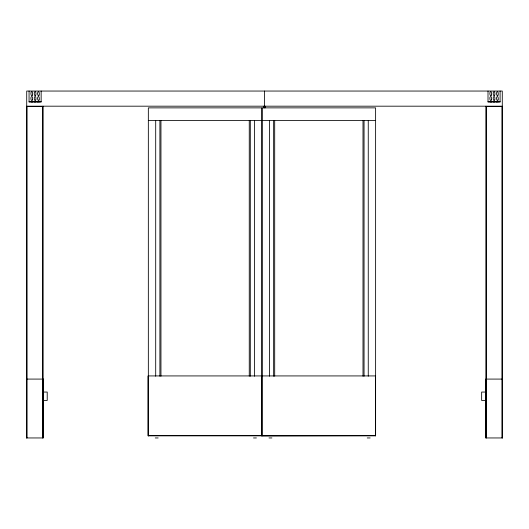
<?xml version="1.0" encoding="UTF-8"?>
<svg xmlns="http://www.w3.org/2000/svg" width="529" height="529" viewBox="0 0 529 529"><rect width="100%" height="100%" fill="white"/><g stroke="black" fill="none" stroke-linecap="round" stroke-linejoin="round"><path stroke-width="0.79" d="M29.062 101.647L41.15 101.647M488.009 101.647L500.103 101.647M26.714 106.184L502.286 106.184M148.338 120.48L261.875 120.48M262.08 120.48L375.616 120.48M375.616 375.927L148.127 375.927L148.127 435.85L375.616 435.85L375.616 107.87L262.08 107.87L262.08 376.205M43.008 392.055L47.213 392.055L47.213 400.46L43.008 400.46M148.338 435.598L261.875 435.598M375.616 435.598L262.08 435.85M155.268 437.952L158.158 437.952M253.497 437.952L256.393 437.952M269.01 437.952L271.906 437.952M367.238 437.952L370.135 437.952M502.286 437.952L502.286 91.048L26.714 91.048L26.714 437.952M502.028 437.952L502.028 106.448L486.257 106.448L486.257 437.952M500.103 91.048L500.103 102.084L488.009 102.084L488.009 91.048M497.928 101.647L497.928 102.084M496.744 101.647L496.744 102.084M494.648 101.647L494.648 102.084M493.464 101.647L493.464 102.084M491.474 101.647L491.474 102.084M490.29 101.647L490.29 102.084M485.992 106.184L485.992 437.952M375.511 375.927L375.511 435.85M368.257 120.48L368.257 376.205M364.051 120.48L364.051 376.205M363 120.48L363 376.205M274.696 120.48L274.696 376.205M273.645 120.48L273.645 376.205M269.44 120.48L269.44 376.205M265.128 106.184L265.128 107.87M264.5 91.048L264.5 107.87M263.872 106.184L263.872 107.87M261.974 375.927L261.974 435.85M261.875 435.85L261.875 107.87L148.338 107.87L148.338 435.85M261.769 375.927L261.769 435.85M254.515 120.48L254.515 376.205M250.31 120.48L250.31 376.205M249.258 120.48L249.258 376.205M160.955 120.48L160.955 376.205M159.903 120.48L159.903 376.205M155.698 120.48L155.698 376.205M148.232 375.927L148.232 435.85M43.008 106.184L43.008 437.952M42.743 437.952L42.743 106.448L26.972 106.448L26.972 437.952M41.15 91.048L41.15 102.084L29.062 102.084L29.062 91.048M38.981 101.647L38.981 102.084M37.797 101.647L37.797 102.084M35.701 101.647L35.701 102.084M34.517 101.647L34.517 102.084M32.527 101.647L32.527 102.084M31.343 101.647L31.343 102.084M32.368 95.2C31.059 97.197 30.517 92.767 31.191 92.106C32.534 90.161 33.003 94.532 32.368 95.2M32.368 100.034C31.059 102.031 30.517 97.607 31.191 96.939C32.534 94.995 33.003 99.366 32.368 100.034M35.714 95.2C34.405 97.197 33.863 92.767 34.53 92.106C35.873 90.161 36.342 94.532 35.714 95.2M35.714 100.034C34.405 102.031 33.863 97.607 34.53 96.939C35.873 94.995 36.342 99.366 35.714 100.034M39.06 95.2C37.744 97.197 37.202 92.767 37.876 92.106C39.219 90.161 39.688 94.532 39.06 95.2M39.06 100.034C37.744 102.031 37.202 97.607 37.876 96.939C39.219 94.995 39.688 99.366 39.06 100.034M491.322 95.2C490.006 97.197 489.47 92.767 490.138 92.106C491.481 90.161 491.95 94.532 491.322 95.2M491.322 100.034C490.006 102.031 489.47 97.607 490.138 96.939C491.481 94.995 491.95 99.366 491.322 100.034M494.661 95.2C493.352 97.197 492.81 92.767 493.478 92.106C494.827 90.161 495.296 94.532 494.661 95.2M494.661 100.034C493.352 102.031 492.81 97.607 493.478 96.939C494.827 94.995 495.296 99.366 494.661 100.034M498.007 95.2C496.698 97.197 496.156 92.767 496.824 92.106C498.166 90.161 498.635 94.532 498.007 95.2M498.007 100.034C496.698 102.031 496.156 97.607 496.824 96.939C498.166 94.995 498.635 99.366 498.007 100.034M43.272 379.081L26.45 379.081L26.45 437.952L43.272 437.952L43.272 379.081M502.55 379.081L485.728 379.081L485.728 437.952L502.55 437.952L502.55 379.081M485.853 392.055L481.648 392.055L481.648 400.46L485.853 400.46L485.853 392.055"/></g></svg>
